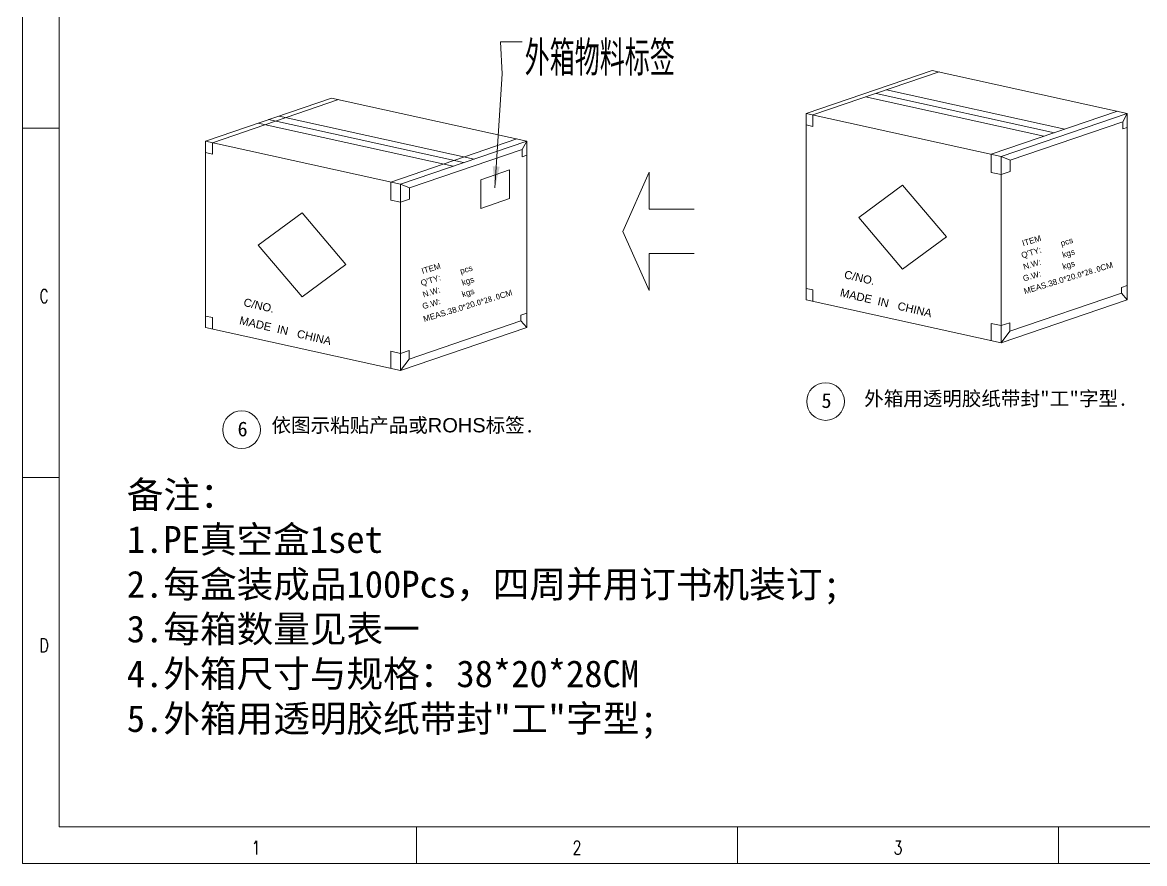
# Model space of a CAD drawing. Extents: x 2510 to 2660, y 706 to 761.
# Drawn here: x 2582.92 to 2624.71, y 706.41 to 737.73 of the extents above; entities that cross this region are included whole.
import ezdxf
from ezdxf.enums import TextEntityAlignment as Align

# ---------------------------------------------------------------- set-up
doc = ezdxf.new("R2010")
doc.units = 0
doc.header["$MEASUREMENT"] = 0
doc.layers.get('0').update_dxf_attribs({"linetype": 'CONTINUOUS', "lineweight": 20})
for name, color, linetype, lineweight in [('DIM', 3, 'CONTINUOUS', 9), ('HANBO', 7, 'CONTINUOUS', 9), ('Text', 4, 'CONTINUOUS', 15)]:
    doc.layers.add(name, color=color, linetype=linetype, lineweight=lineweight)
doc.styles.add('ROMANS', font='ROMANS.SHX', dxfattribs={"bigfont": 'gbcbig.shx'})
doc.styles.get("Standard").update_dxf_attribs({"font": 'simplex.shx', "bigfont": 'gbcbig.shx'})
doc.styles.add('細', font='')
doc.styles.get('細').set_extended_font_data('NSimSun')
doc.dimstyles.new('汉博电子', dxfattribs={"dimtxt": 0.5, "dimasz": 0.8, "dimexe": 0.12, "dimexo": 0.19, "dimgap": 0.15, "dimtad": 1, "dimzin": 1, "dimdsep": 46, "dimtxsty": 'ROMANS', "dimcen": 2.13, "dimclrd": 3, "dimclre": 3, "dimclrt": 2, "dimazin": 2, "dimtfac": 1, "dimtmove": 0, "dimatfit": 3, "dimfxl": 1, "dimlwd": 13, "dimlwe": 13, "dimarcsym": 0})

msp = doc.modelspace()

# ---------------------------------------------------------------- linework, layer by layer
at = {"linetype": 'ByBlock'}
for p, q in [((2612.1, 734.34), (2616.799, 735.942)), ((2612.359, 734.283), (2617.059, 735.885)), ((2616.799, 735.942), (2624.062, 734.34)), ((2614.709, 735.084), (2621.349, 733.619)), ((2615.099, 735.217), (2621.738, 733.752)), ((2589.735, 733.307), (2594.434, 734.909)), ((2589.995, 733.25), (2594.694, 734.852)), ((2594.434, 734.909), (2601.697, 733.307)), ((2614.319, 734.951), (2620.959, 733.487)), ((2592.474, 734.241), (2599.737, 732.639)), ((2612.1, 734.34), (2612.1, 727.398)), ((2612.1, 734.34), (2619.362, 732.738)), ((2612.359, 734.283), (2612.359, 733.856)), ((2618.999, 732.818), (2623.699, 734.42)), ((2619.362, 732.738), (2624.062, 734.34)), ((2623.898, 734.028), (2624.062, 734.34)), ((2624.062, 734.34), (2624.062, 727.398)), ((2591.695, 733.975), (2598.958, 732.373)), ((2592.085, 734.108), (2599.347, 732.506)), ((2612.1, 733.913), (2612.359, 733.856)), ((2619.696, 732.596), (2623.898, 734.028)), ((2623.898, 734.028), (2623.898, 733.761)), ((2623.898, 733.761), (2624.062, 733.817)), ((2596.634, 731.785), (2601.334, 733.387)), ((2589.735, 733.307), (2589.735, 726.365)), ((2589.735, 733.307), (2596.998, 731.705)), ((2589.995, 733.25), (2589.995, 732.823)), ((2596.998, 731.705), (2601.697, 733.307)), ((2597.332, 731.563), (2601.534, 732.995)), ((2601.534, 732.995), (2601.697, 733.307)), ((2601.534, 732.995), (2601.534, 732.728)), ((2601.697, 733.307), (2601.697, 726.365)), ((2589.735, 732.88), (2589.995, 732.823)), ((2601.534, 732.728), (2601.697, 732.783)), ((2618.999, 732.818), (2618.999, 732.143)), ((2619.362, 732.738), (2619.362, 725.796)), ((2619.696, 732.596), (2619.362, 732.738)), ((2619.696, 732.596), (2619.696, 732.177)), ((2599.988, 731.87), (2601.056, 732.234)), ((2601.056, 732.234), (2601.056, 731.166)), ((2618.999, 732.143), (2619.362, 732.063)), ((2619.362, 732.063), (2619.696, 732.177)), ((2596.634, 731.785), (2596.634, 731.11)), ((2597.332, 731.563), (2596.998, 731.705)), ((2596.998, 731.705), (2596.998, 724.763)), ((2599.988, 731.87), (2599.988, 730.802)), ((2615.697, 731.667), (2614.063, 730.466)), ((2617.331, 729.745), (2615.697, 731.667)), ((2597.332, 731.563), (2597.332, 731.144)), ((2596.634, 731.11), (2596.998, 731.03)), ((2596.998, 731.03), (2597.332, 731.144)), ((2599.988, 730.802), (2601.056, 731.166)), ((2593.332, 730.634), (2591.698, 729.433)), ((2594.966, 728.712), (2593.332, 730.634)), ((2615.697, 728.543), (2614.063, 730.466)), ((2617.331, 729.745), (2615.697, 728.543)), ((2593.332, 727.51), (2591.698, 729.433)), ((2594.966, 728.712), (2593.332, 727.51)), ((2623.848, 727.86), (2624.062, 727.932)), ((2612.1, 727.826), (2612.359, 727.768)), ((2612.359, 727.768), (2612.359, 727.341)), ((2619.683, 726.226), (2623.848, 727.646)), ((2623.848, 727.86), (2623.848, 727.646)), ((2623.848, 727.646), (2624.062, 727.398)), ((2612.1, 727.398), (2619.362, 725.796)), ((2619.362, 725.796), (2624.062, 727.398)), ((2589.735, 726.792), (2589.995, 726.735)), ((2589.995, 726.735), (2589.995, 726.308)), ((2601.483, 726.826), (2601.697, 726.899)), ((2601.483, 726.826), (2601.483, 726.613)), ((2589.735, 726.365), (2596.998, 724.763)), ((2596.998, 724.763), (2601.697, 726.365)), ((2597.318, 725.193), (2601.483, 726.613)), ((2601.483, 726.613), (2601.697, 726.365)), ((2618.999, 726.517), (2618.999, 725.876)), ((2618.999, 726.517), (2619.362, 726.437)), ((2619.362, 726.437), (2619.683, 726.546)), ((2619.683, 726.546), (2619.683, 726.226)), ((2619.683, 726.226), (2619.362, 725.796)), ((2596.634, 725.484), (2596.998, 725.404)), ((2596.634, 725.484), (2596.634, 724.843)), ((2596.998, 725.404), (2597.318, 725.513)), ((2597.318, 725.513), (2597.318, 725.193)), ((2597.318, 725.193), (2596.998, 724.763))]:
    msp.add_line(p, q, dxfattribs=at)
at = {"layer": 'DIM', "color": 240, "linetype": 'ByBlock'}
for p, q in [((2605.277, 729.946), (2606.253, 732.148)), ((2606.253, 732.148), (2606.253, 730.771)), ((2606.253, 730.771), (2607.939, 730.771)), ((2606.253, 727.743), (2605.277, 729.946)), ((2606.253, 729.12), (2607.939, 729.12)), ((2606.253, 729.12), (2606.253, 727.743))]:
    msp.add_line(p, q, dxfattribs=at)
at = {"layer": 'DIM', "linetype": 'ByBlock'}
for centre in [(2612.828, 723.612), (2591.079, 722.564)]:
    msp.add_circle(centre, 0.702, dxfattribs=at)
at = {"layer": 'HANBO'}
for p, q in [((2584.289, 733.788), (2582.92, 733.788)), ((2584.289, 720.783), (2582.92, 720.783)), ((2584.289, 719.358), (2584.289, 718.341)), ((2597.592, 707.779), (2597.592, 706.41)), ((2609.547, 707.779), (2609.547, 706.41)), ((2621.502, 707.779), (2621.502, 706.41))]:
    msp.add_line(p, q, dxfattribs=at)
at = {"layer": 'HANBO', "linetype": 'Continuous', "lineweight": 0}
for points in [[(2582.92, 761.166), (2660.084, 761.166), (2660.084, 706.41), (2582.92, 706.41)], [(2584.289, 759.797), (2658.715, 759.797), (2658.718, 707.779), (2584.289, 707.779)]]:
    msp.add_lwpolyline(points, close=True, dxfattribs=at)

# ---------------------------------------------------------------- texts
at = {"color": 2, "linetype": 'ByBlock', "attachment_point": 1, "style": '細'}
for s, insert, char_height, width, rotation in [("{\\fArial|b0|i0|c0|p32;Q'TY:         pcs}", (2620.089, 729.154), 0.21779, 2.58347, 16.9259), ('{\\fArial|b0|i0|c0|p32;ITEM}', (2620.12, 729.6), 0.21779, 2.58347, 16.9259), ('{\\fArial|b0|i0|c0|p32;N.W:          kgs}', (2620.16, 728.727), 0.21779, 2.58347, 16.9259), ('{\\fArial|b0|i0|c0|p32;ITEM}', (2597.756, 728.567), 0.21779, 2.58347, 16.9259), ('{\\fArial|b0|i0|c0|p32;G.W:          kgs}', (2620.149, 728.288), 0.21779, 2.58347, 16.9259), ('{\\fArial|b0|i0|c0|p32;MEAS.38.0*20.\\fNSimSun|b0|i0|c134|p32;0\\fArial|b0|i0|c0|p32;*\\fNSimSun|b0|i0|c134|p32;28.0\\fArial|b0|i0|c0|p32;CM}', (2620.185, 727.815), 0.217793, 2.58347, 16.9259), ("{\\fArial|b0|i0|c0|p32;Q'TY:         pcs}", (2597.724, 728.12), 0.21779, 2.58347, 16.9259), ('{\\fArial|b0|i0|c0|p32;C/NO.}', (2613.564, 728.499), 0.29806, 4.67263, 346.9388), ('{\\fArial|b0|i0|c0|p32;N.W:          kgs}', (2597.795, 727.694), 0.21779, 2.58347, 16.9259), ('{\\fArial|b0|i0|c0|p32;G.W:          kgs}', (2597.784, 727.255), 0.21779, 2.58347, 16.9259), ('{\\fArial|b0|i0|c0|p32;MEAS.38.0*20.\\fNSimSun|b0|i0|c134|p32;0\\fArial|b0|i0|c0|p32;*\\fNSimSun|b0|i0|c134|p32;28.0\\fArial|b0|i0|c0|p32;CM}', (2597.82, 726.781), 0.217793, 2.58347, 16.9259), ('{\\fArial|b0|i0|c0|p32;MADE  IN   CHINA}', (2613.411, 727.825), 0.29806, 4.67263, 346.9388), ('{\\fArial|b0|i0|c0|p32;C/NO.}', (2591.199, 727.465), 0.29806, 4.67263, 346.9388), ('{\\fArial|b0|i0|c0|p32;MADE  IN   CHINA}', (2591.046, 726.791), 0.29806, 4.67263, 346.9388)]:
    msp.add_mtext(s, dxfattribs=dict(at, insert=insert, char_height=char_height, width=width, rotation=rotation))
at = {"layer": 'DIM', "linetype": 'ByBlock', "attachment_point": 1}
for s, insert, char_height, width in [('外箱物料标签', (2601.623, 737.036), 1.2943, 31.56853), ('{\\fSimSun|b0|i0|c134|p54;外箱用透明胶纸带封"工"字型.}', (2614.265, 723.989), 0.5333, 13.00784), ('{\\fSimSun|b0|i0|c134|p54;依图示粘贴产品或\\fArial|b0|i0|c0|p32;ROHS\\fSimSun|b0|i0|c134|p54;标签.}', (2592.197, 722.997), 0.5333, 13.00784)]:
    msp.add_mtext(s, dxfattribs=dict(at, insert=insert, char_height=char_height, width=width))
at = {"layer": 'DIM', "linetype": 'ByBlock', "char_height": 0.55085, "width": 0.06914, "attachment_point": 1, "style": '細'}
for s, insert in [('{\\fSimSun|b0|i0|c134|p54;5}', (2612.674, 723.924)), ('{\\fSimSun|b0|i0|c134|p54;6}', (2590.93, 722.866))]:
    msp.add_mtext(s, dxfattribs=dict(at, insert=insert))
at = {"layer": 'HANBO', "style": 'ROMANS', "width": 0.75}
for s, p in [('C', (2583.727, 727.285)), ('D', (2583.727, 714.281)), ('1', (2591.615, 706.747)), ('2', (2603.57, 706.747)), ('3', (2615.525, 706.747))]:
    msp.add_text(s, height=0.503, dxfattribs=at).set_placement(p, align=Align.CENTER)
at = {"layer": 'Text', "linetype": 'ByBlock', "ltscale": 0.932966, "insert": (2586.807, 720.645), "char_height": 1, "width": 28.26004, "attachment_point": 1}
msp.add_mtext('{\\fSimSun|b0|i0|c134|p2;备注：  \\P1.PE真空盒1set\\P2.每盒装成品100Pcs，四周并用订书机装订;\\P3.每箱数量见表一\\P4.外箱尺寸与规格：38*20*28CM\\P\\fSimSun|b0|i0|c0|p2;5.\\fSimSun|b0|i0|c134|p2;外箱用透明胶纸带封\\fSimSun|b0|i0|c0|p2;"\\fSimSun|b0|i0|c134|p2;工\\fSimSun|b0|i0|c0|p2;"\\fSimSun|b0|i0|c134|p2;字型\\fSimSun|b0|i0|c0|p2;;}', dxfattribs=at)

# ---------------------------------------------------------------- leaders
at = {"layer": 'DIM', "linetype": 'ByBlock', "annotation_type": 0, "has_hookline": 1, "hookline_direction": 0, "text_width": 5.496}
msp.add_leader([(2600.513, 731.567), (2600.782, 735.815), (2600.723, 737.008), (2601.523, 737.008)], dimstyle='汉博电子', override={"dimgap": 0.1, "dimtad": 0}, dxfattribs=at)

doc.saveas('drawing.dxf')
